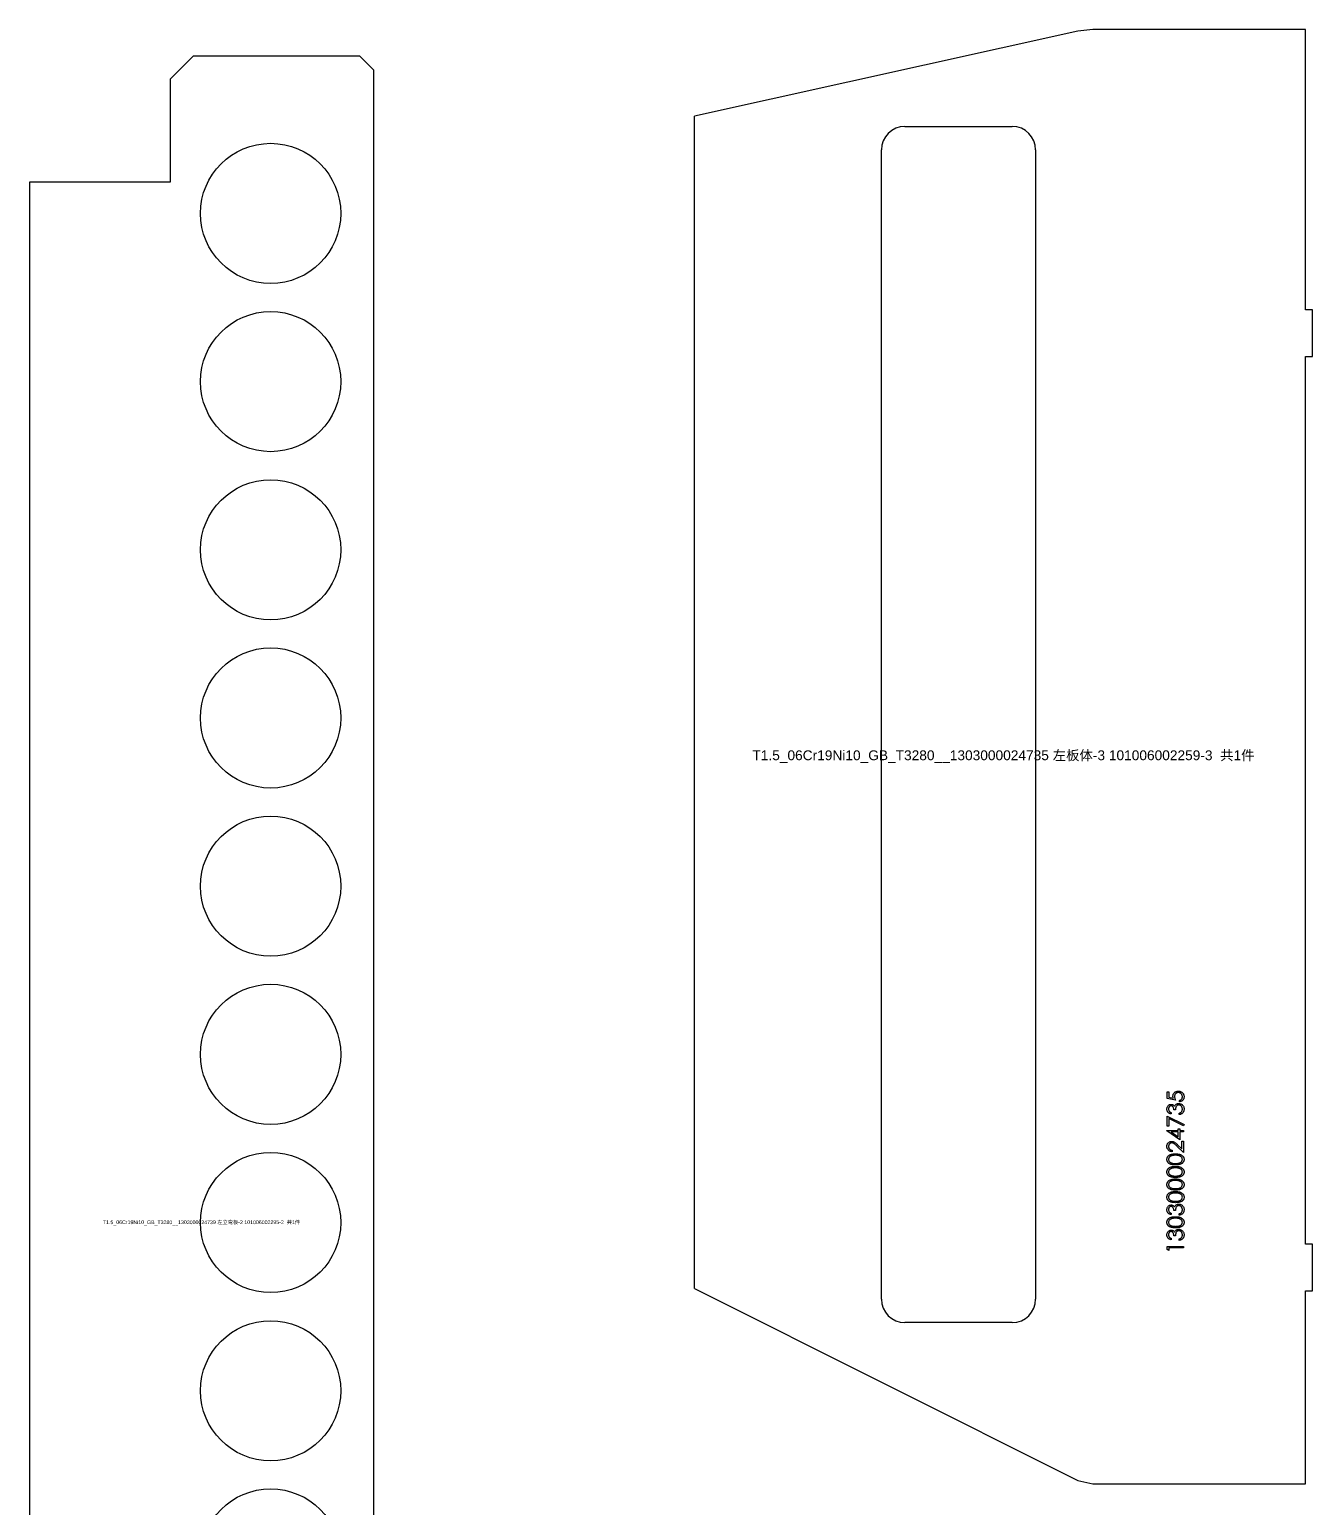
# Model space of a CAD drawing. Extents: x -16 to 22649, y -4599 to 814.
# Drawn here: x 703.1 to 977.6, y -2822.9 to -2506.6 of the extents above; entities that cross this region are included whole.
import ezdxf

# ---------------------------------------------------------------- set-up
doc = ezdxf.new("R2010")
doc.units = 0
doc.header["$MEASUREMENT"] = 0
doc.linetypes.add('CENTERX2', pattern=[20.32, 12.7, -2.54, 2.54, -2.54])
doc.layers.get('0').update_dxf_attribs({"linetype": 'CONTINUOUS'})
for name, color, linetype in [('1', 6, 'CENTERX2'), ('S1', 7, 'CONTINUOUS'), ('SLD-0', 7, 'CONTINUOUS')]:
    doc.layers.add(name, color=color, linetype=linetype)
doc.styles.get("Standard").update_dxf_attribs({"font": 'arial.ttf'})

# ---------------------------------------------------------------- blocks, each defined once
blk = doc.blocks.new('1303000024739_左立弯板-2_10100')
at = {"layer": 'SLD-0', "linetype": 'CONTINUOUS'}
for p, q in [((6.58, 249.75), (1.58, 244.75)), ((6.58, 249.75), (42.08, 249.75)), ((45.08, 246.75), (42.08, 249.75)), ((45.08, 246.75), (45.08, -246.75)), ((1.58, 244.75), (1.58, 222.75)), ((-28.5, 222.75), (-28.5, -166.25)), ((1.58, 222.75), (-28.5, 222.75))]:
    blk.add_line(p, q, dxfattribs=at)
for centre in [(23.08, 216.05), (23.08, 180.05), (23.08, 144.05), (23.08, 108.05), (23.08, 72.05), (23.08, 36.05), (23.08, 0.05), (23.08, -35.95), (23.08, -71.95)]:
    blk.add_circle(centre, 15, dxfattribs=at)
at = {"layer": 'S1', "color": 3, "insert": (8.29, 0), "char_height": 0.8, "attachment_point": 5}
blk.add_mtext('T1.5_06Cr19Ni10_GB_T3280__1303000024739 {\\fSimSun|b0|i0|c134|p2;左立弯板}-2 101006002295-2  {\\fSimSun|b0|i0|c134|p2;共}1{\\fSimSun|b0|i0|c134|p2;件}', dxfattribs=at)
blk = doc.blocks.new('1303000024735_左板体-3_101006')
at = {"layer": '1', "color": 6, "linetype": 'CONTINUOUS', "flags": 128}
for points in [[(-29.56, -71.51), (-29.2, -71.51), (-29.2, -71.51), (-29.2, -72.7), (-29.2, -72.7), (-28.28, -72.89), (-28.28, -72.89), (-28.31, -72.78), (-28.33, -72.67), (-28.34, -72.57), (-28.35, -72.47), (-28.35, -72.47), (-28.34, -72.36), (-28.33, -72.25), (-28.3, -72.14), (-28.27, -72.04), (-28.22, -71.94), (-28.17, -71.85), (-28.1, -71.77), (-28.03, -71.68), (-27.94, -71.61), (-27.85, -71.55), (-27.76, -71.49), (-27.66, -71.45), (-27.55, -71.42), (-27.44, -71.39), (-27.33, -71.38), (-27.2, -71.37), (-27.2, -71.37), (-27.12, -71.38), (-27.03, -71.38), (-26.95, -71.4), (-26.87, -71.41), (-26.79, -71.44), (-26.72, -71.46), (-26.64, -71.5), (-26.57, -71.53), (-26.5, -71.57), (-26.43, -71.62), (-26.37, -71.67), (-26.31, -71.72), (-26.26, -71.78), (-26.21, -71.84), (-26.17, -71.9), (-26.12, -71.97), (-26.09, -72.03), (-26.06, -72.11), (-26.03, -72.18), (-26.01, -72.26), (-25.99, -72.34), (-25.98, -72.42), (-25.97, -72.51), (-25.97, -72.59), (-25.97, -72.59), (-25.97, -72.7), (-25.99, -72.8), (-26.01, -72.89), (-26.04, -72.99), (-26.08, -73.07), (-26.13, -73.16), (-26.18, -73.24), (-26.25, -73.31), (-26.32, -73.38), (-26.39, -73.44), (-26.47, -73.5), (-26.56, -73.55), (-26.65, -73.59), (-26.75, -73.62), (-26.85, -73.64), (-26.96, -73.66), (-26.96, -73.66), (-26.96, -73.35), (-26.96, -73.35), (-26.86, -73.32), (-26.77, -73.29), (-26.69, -73.25), (-26.62, -73.2), (-26.56, -73.15), (-26.5, -73.08), (-26.45, -73.01), (-26.41, -72.93), (-26.37, -72.85), (-26.35, -72.76), (-26.33, -72.67), (-26.33, -72.58), (-26.33, -72.58), (-26.33, -72.49), (-26.35, -72.4), (-26.36, -72.32), (-26.39, -72.24), (-26.43, -72.16), (-26.47, -72.09), (-26.52, -72.02), (-26.58, -71.95), (-26.65, -71.89), (-26.72, -71.83), (-26.79, -71.79), (-26.87, -71.75), (-26.95, -71.72), (-27.03, -71.7), (-27.12, -71.69), (-27.22, -71.69), (-27.22, -71.69), (-27.3, -71.69), (-27.38, -71.7), (-27.46, -71.72), (-27.53, -71.74), (-27.6, -71.78), (-27.66, -71.82), (-27.72, -71.86), (-27.77, -71.92), (-27.83, -71.98), (-27.87, -72.04), (-27.91, -72.11), (-27.94, -72.19), (-27.96, -72.27), (-27.98, -72.35), (-27.99, -72.44), (-27.99, -72.53), (-27.99, -72.53), (-27.99, -72.61), (-27.98, -72.7), (-27.96, -72.79), (-27.94, -72.88), (-27.92, -72.98), (-27.89, -73.08), (-27.85, -73.19), (-27.81, -73.3), (-27.81, -73.3), (-29.56, -72.94), (-29.56, -72.94), (-29.56, -71.51)], [(-28.75, -75.95), (-28.75, -76.26), (-28.75, -76.26), (-28.86, -76.24), (-28.96, -76.2), (-29.05, -76.16), (-29.13, -76.12), (-29.21, -76.07), (-29.29, -76.01), (-29.36, -75.95), (-29.42, -75.88), (-29.47, -75.81), (-29.52, -75.74), (-29.56, -75.66), (-29.59, -75.58), (-29.62, -75.49), (-29.63, -75.41), (-29.65, -75.32), (-29.65, -75.22), (-29.65, -75.22), (-29.64, -75.09), (-29.62, -74.95), (-29.58, -74.83), (-29.52, -74.7), (-29.46, -74.59), (-29.38, -74.49), (-29.29, -74.4), (-29.19, -74.33), (-29.08, -74.27), (-28.97, -74.23), (-28.86, -74.21), (-28.74, -74.2), (-28.74, -74.2), (-28.63, -74.21), (-28.53, -74.23), (-28.43, -74.26), (-28.33, -74.3), (-28.25, -74.36), (-28.16, -74.43), (-28.09, -74.51), (-28.02, -74.61), (-28.02, -74.61), (-27.96, -74.5), (-27.89, -74.4), (-27.81, -74.31), (-27.72, -74.23), (-27.72, -74.23), (-27.65, -74.18), (-27.58, -74.14), (-27.5, -74.1), (-27.43, -74.07), (-27.35, -74.05), (-27.27, -74.03), (-27.18, -74.02), (-27.1, -74.02), (-27.1, -74.02), (-26.95, -74.03), (-26.81, -74.06), (-26.67, -74.11), (-26.53, -74.18), (-26.41, -74.27), (-26.3, -74.37), (-26.2, -74.48), (-26.12, -74.62), (-26.05, -74.76), (-26.01, -74.91), (-25.98, -75.07), (-25.97, -75.23), (-25.97, -75.23), (-25.97, -75.34), (-25.99, -75.45), (-26.01, -75.55), (-26.04, -75.65), (-26.07, -75.75), (-26.12, -75.83), (-26.17, -75.92), (-26.23, -76), (-26.3, -76.07), (-26.38, -76.14), (-26.46, -76.2), (-26.56, -76.25), (-26.66, -76.3), (-26.76, -76.34), (-26.88, -76.37), (-27, -76.4), (-27, -76.4), (-27, -76.08), (-27, -76.08), (-26.92, -76.06), (-26.85, -76.03), (-26.78, -76), (-26.71, -75.97), (-26.66, -75.93), (-26.6, -75.89), (-26.56, -75.85), (-26.52, -75.81), (-26.52, -75.81), (-26.47, -75.75), (-26.44, -75.69), (-26.4, -75.62), (-26.38, -75.55), (-26.36, -75.47), (-26.34, -75.4), (-26.33, -75.31), (-26.33, -75.23), (-26.33, -75.23), (-26.33, -75.13), (-26.34, -75.03), (-26.36, -74.95), (-26.38, -74.86), (-26.42, -74.78), (-26.45, -74.71), (-26.5, -74.64), (-26.55, -74.58), (-26.61, -74.52), (-26.67, -74.47), (-26.73, -74.43), (-26.79, -74.4), (-26.86, -74.37), (-26.93, -74.35), (-27, -74.34), (-27.07, -74.33), (-27.07, -74.33), (-27.17, -74.34), (-27.26, -74.36), (-27.35, -74.4), (-27.44, -74.46), (-27.52, -74.52), (-27.59, -74.6), (-27.65, -74.68), (-27.7, -74.78), (-27.72, -74.84), (-27.74, -74.9), (-27.76, -74.97), (-27.77, -75.04), (-27.78, -75.12), (-27.8, -75.21), (-27.8, -75.31), (-27.81, -75.41), (-27.81, -75.41), (-28.17, -75.41), (-28.17, -75.41), (-28.17, -75.28), (-28.19, -75.16), (-28.22, -75.04), (-28.25, -74.93), (-28.3, -74.83), (-28.35, -74.74), (-28.4, -74.67), (-28.46, -74.61), (-28.53, -74.57), (-28.6, -74.54), (-28.67, -74.52), (-28.74, -74.51), (-28.74, -74.51), (-28.8, -74.52), (-28.85, -74.53), (-28.9, -74.54), (-28.95, -74.56), (-29, -74.59), (-29.04, -74.63), (-29.09, -74.67), (-29.13, -74.71), (-29.17, -74.77), (-29.2, -74.82), (-29.23, -74.88), (-29.25, -74.94), (-29.27, -75), (-29.28, -75.07), (-29.29, -75.14), (-29.29, -75.22), (-29.29, -75.22), (-29.28, -75.34), (-29.26, -75.45), (-29.22, -75.55), (-29.17, -75.65), (-29.13, -75.69), (-29.1, -75.73), (-29.05, -75.77), (-29, -75.81), (-28.95, -75.85), (-28.89, -75.88), (-28.82, -75.92), (-28.75, -75.95)], [(-29.56, -78.87), (-29.56, -76.71), (-29.56, -76.71), (-25.97, -78.55), (-25.97, -78.55), (-26.12, -78.82), (-26.12, -78.82), (-29.2, -77.24), (-29.2, -77.24), (-29.2, -78.87), (-29.2, -78.87), (-29.56, -78.87)], [(-29.65, -79.87), (-29.65, -79.81), (-29.65, -79.81), (-27.23, -79.81), (-27.23, -79.81), (-27.23, -79.41), (-27.23, -79.41), (-26.87, -79.41), (-26.87, -79.41), (-26.87, -79.81), (-26.87, -79.81), (-26.06, -79.81), (-26.06, -79.81), (-26.06, -80.12), (-26.06, -80.12), (-26.87, -80.12), (-26.87, -80.12), (-26.87, -81.78), (-26.87, -81.78), (-29.65, -79.87)], [(-28.48, -84.03), (-28.48, -84.34), (-28.48, -84.34), (-28.61, -84.33), (-28.73, -84.31), (-28.84, -84.29), (-28.95, -84.25), (-29.05, -84.2), (-29.15, -84.15), (-29.24, -84.08), (-29.32, -84), (-29.4, -83.92), (-29.47, -83.83), (-29.52, -83.74), (-29.57, -83.64), (-29.6, -83.54), (-29.63, -83.43), (-29.64, -83.32), (-29.65, -83.2), (-29.65, -83.2), (-29.64, -83.08), (-29.63, -82.97), (-29.61, -82.87), (-29.57, -82.77), (-29.53, -82.68), (-29.48, -82.59), (-29.41, -82.51), (-29.34, -82.43), (-29.26, -82.37), (-29.18, -82.31), (-29.09, -82.26), (-29, -82.22), (-28.91, -82.18), (-28.81, -82.16), (-28.71, -82.15), (-28.61, -82.14), (-28.61, -82.14), (-28.46, -82.15), (-28.32, -82.18), (-28.19, -82.22), (-28.05, -82.29), (-27.99, -82.33), (-27.91, -82.38), (-27.83, -82.43), (-27.75, -82.5), (-27.66, -82.58), (-27.56, -82.66), (-27.46, -82.75), (-27.35, -82.85), (-27.35, -82.85), (-26.42, -83.73), (-26.42, -83.73), (-26.42, -82.1), (-26.42, -82.1), (-26.06, -82.1), (-26.06, -82.1), (-26.06, -84.48), (-26.06, -84.48), (-27.51, -83.12), (-27.51, -83.12), (-27.61, -83.02), (-27.71, -82.93), (-27.8, -82.85), (-27.88, -82.78), (-27.96, -82.72), (-28.03, -82.66), (-28.09, -82.62), (-28.14, -82.58), (-28.25, -82.53), (-28.36, -82.49), (-28.47, -82.46), (-28.58, -82.46), (-28.58, -82.46), (-28.65, -82.46), (-28.72, -82.47), (-28.79, -82.49), (-28.85, -82.51), (-28.91, -82.54), (-28.97, -82.58), (-29.03, -82.62), (-29.08, -82.68), (-29.13, -82.73), (-29.17, -82.79), (-29.21, -82.86), (-29.24, -82.92), (-29.26, -82.99), (-29.28, -83.06), (-29.29, -83.14), (-29.29, -83.22), (-29.29, -83.22), (-29.29, -83.3), (-29.28, -83.38), (-29.26, -83.45), (-29.24, -83.52), (-29.21, -83.59), (-29.17, -83.66), (-29.13, -83.72), (-29.08, -83.77), (-29.02, -83.83), (-28.96, -83.87), (-28.9, -83.91), (-28.82, -83.95), (-28.75, -83.98), (-28.66, -84), (-28.58, -84.02), (-28.48, -84.03)], [(-27.23, -80.12), (-28.75, -80.12), (-28.75, -80.12), (-27.23, -81.17), (-27.23, -81.17), (-27.23, -80.12)], [(-27.81, -87.17), (-27.98, -87.17), (-28.14, -87.16), (-28.28, -87.15), (-28.42, -87.13), (-28.55, -87.11), (-28.67, -87.08), (-28.78, -87.05), (-28.88, -87.02), (-28.97, -86.98), (-29.06, -86.94), (-29.14, -86.89), (-29.21, -86.84), (-29.28, -86.79), (-29.35, -86.73), (-29.4, -86.67), (-29.45, -86.6), (-29.5, -86.53), (-29.54, -86.46), (-29.57, -86.39), (-29.6, -86.32), (-29.62, -86.24), (-29.64, -86.16), (-29.65, -86.08), (-29.65, -86), (-29.65, -86), (-29.65, -85.91), (-29.64, -85.83), (-29.62, -85.75), (-29.6, -85.68), (-29.57, -85.6), (-29.54, -85.53), (-29.5, -85.45), (-29.45, -85.38), (-29.4, -85.32), (-29.34, -85.25), (-29.28, -85.19), (-29.21, -85.14), (-29.13, -85.09), (-29.05, -85.04), (-28.96, -84.99), (-28.86, -84.95), (-28.76, -84.91), (-28.65, -84.88), (-28.53, -84.85), (-28.4, -84.83), (-28.27, -84.81), (-28.12, -84.8), (-27.97, -84.79), (-27.81, -84.79), (-27.81, -84.79), (-27.65, -84.79), (-27.5, -84.8), (-27.35, -84.81), (-27.22, -84.83), (-27.09, -84.85), (-26.97, -84.88), (-26.86, -84.91), (-26.76, -84.95), (-26.66, -84.99), (-26.58, -85.03), (-26.49, -85.08), (-26.42, -85.13), (-26.34, -85.19), (-26.28, -85.25), (-26.22, -85.32), (-26.17, -85.38), (-26.12, -85.45), (-26.08, -85.52), (-26.05, -85.6), (-26.02, -85.67), (-26, -85.75), (-25.98, -85.83), (-25.97, -85.91), (-25.97, -86), (-25.97, -86), (-25.97, -86.08), (-25.98, -86.16), (-26, -86.24), (-26.02, -86.31), (-26.05, -86.39), (-26.08, -86.46), (-26.12, -86.53), (-26.16, -86.6), (-26.21, -86.66), (-26.27, -86.73), (-26.33, -86.78), (-26.4, -86.84), (-26.48, -86.89), (-26.56, -86.94), (-26.65, -86.98), (-26.74, -87.02), (-26.84, -87.05), (-26.95, -87.08), (-27.07, -87.11), (-27.2, -87.13), (-27.34, -87.15), (-27.48, -87.16), (-27.64, -87.17), (-27.81, -87.17)], [(-27.81, -86.85), (-27.67, -86.85), (-27.54, -86.85), (-27.41, -86.84), (-27.3, -86.83), (-27.2, -86.81), (-27.1, -86.79), (-27.01, -86.77), (-26.93, -86.75), (-26.86, -86.72), (-26.79, -86.69), (-26.73, -86.65), (-26.67, -86.61), (-26.62, -86.57), (-26.57, -86.53), (-26.52, -86.48), (-26.48, -86.43), (-26.42, -86.32), (-26.37, -86.21), (-26.34, -86.1), (-26.33, -85.99), (-26.33, -85.99), (-26.34, -85.87), (-26.37, -85.76), (-26.41, -85.65), (-26.48, -85.55), (-26.52, -85.5), (-26.56, -85.45), (-26.61, -85.41), (-26.67, -85.37), (-26.73, -85.33), (-26.79, -85.3), (-26.86, -85.26), (-26.93, -85.24), (-26.93, -85.24), (-27.02, -85.21), (-27.12, -85.18), (-27.23, -85.16), (-27.33, -85.14), (-27.44, -85.12), (-27.56, -85.11), (-27.68, -85.11), (-27.81, -85.1), (-27.81, -85.1), (-27.94, -85.11), (-28.06, -85.11), (-28.17, -85.12), (-28.28, -85.13), (-28.38, -85.15), (-28.48, -85.17), (-28.57, -85.19), (-28.66, -85.22), (-28.74, -85.25), (-28.81, -85.29), (-28.88, -85.32), (-28.94, -85.36), (-29, -85.4), (-29.05, -85.45), (-29.1, -85.5), (-29.14, -85.55), (-29.2, -85.65), (-29.25, -85.76), (-29.28, -85.87), (-29.29, -85.99), (-29.29, -85.99), (-29.28, -86.1), (-29.25, -86.22), (-29.2, -86.32), (-29.14, -86.43), (-29.1, -86.48), (-29.05, -86.53), (-29, -86.57), (-28.95, -86.61), (-28.89, -86.65), (-28.83, -86.69), (-28.76, -86.72), (-28.69, -86.75), (-28.61, -86.77), (-28.52, -86.79), (-28.43, -86.81), (-28.32, -86.83), (-28.21, -86.84), (-28.08, -86.85), (-27.95, -86.85), (-27.81, -86.85)], [(-27.81, -89.86), (-27.98, -89.86), (-28.14, -89.85), (-28.28, -89.84), (-28.42, -89.82), (-28.55, -89.8), (-28.67, -89.78), (-28.78, -89.75), (-28.88, -89.71), (-28.97, -89.67), (-29.06, -89.63), (-29.14, -89.58), (-29.21, -89.53), (-29.28, -89.48), (-29.35, -89.42), (-29.4, -89.36), (-29.45, -89.29), (-29.5, -89.23), (-29.54, -89.16), (-29.57, -89.08), (-29.6, -89.01), (-29.62, -88.93), (-29.64, -88.85), (-29.65, -88.77), (-29.65, -88.69), (-29.65, -88.69), (-29.65, -88.61), (-29.64, -88.52), (-29.62, -88.45), (-29.6, -88.37), (-29.57, -88.29), (-29.54, -88.22), (-29.5, -88.15), (-29.45, -88.08), (-29.4, -88.01), (-29.34, -87.95), (-29.28, -87.89), (-29.21, -87.83), (-29.13, -87.78), (-29.05, -87.73), (-28.96, -87.68), (-28.86, -87.64), (-28.76, -87.6), (-28.65, -87.57), (-28.53, -87.54), (-28.4, -87.52), (-28.27, -87.5), (-28.12, -87.49), (-27.97, -87.49), (-27.81, -87.48), (-27.81, -87.48), (-27.65, -87.49), (-27.5, -87.49), (-27.35, -87.5), (-27.22, -87.52), (-27.09, -87.54), (-26.97, -87.57), (-26.86, -87.6), (-26.76, -87.64), (-26.66, -87.68), (-26.58, -87.73), (-26.49, -87.77), (-26.42, -87.83), (-26.34, -87.88), (-26.28, -87.94), (-26.22, -88.01), (-26.17, -88.07), (-26.12, -88.14), (-26.08, -88.22), (-26.05, -88.29), (-26.02, -88.37), (-26, -88.44), (-25.98, -88.52), (-25.97, -88.61), (-25.97, -88.69), (-25.97, -88.69), (-25.97, -88.77), (-25.98, -88.85), (-26, -88.93), (-26.02, -89.01), (-26.05, -89.08), (-26.08, -89.15), (-26.12, -89.22), (-26.16, -89.29), (-26.21, -89.36), (-26.27, -89.42), (-26.33, -89.48), (-26.4, -89.53), (-26.48, -89.58), (-26.56, -89.63), (-26.65, -89.67), (-26.74, -89.71), (-26.84, -89.75), (-26.95, -89.78), (-27.07, -89.8), (-27.2, -89.82), (-27.34, -89.84), (-27.48, -89.85), (-27.64, -89.86), (-27.81, -89.86)], [(-27.81, -89.55), (-27.67, -89.54), (-27.54, -89.54), (-27.41, -89.53), (-27.3, -89.52), (-27.2, -89.5), (-27.1, -89.49), (-27.01, -89.46), (-26.93, -89.44), (-26.86, -89.41), (-26.79, -89.38), (-26.73, -89.34), (-26.67, -89.31), (-26.62, -89.27), (-26.57, -89.22), (-26.52, -89.17), (-26.48, -89.12), (-26.42, -89.02), (-26.37, -88.91), (-26.34, -88.79), (-26.33, -88.68), (-26.33, -88.68), (-26.34, -88.56), (-26.37, -88.45), (-26.41, -88.34), (-26.48, -88.24), (-26.52, -88.19), (-26.56, -88.14), (-26.61, -88.1), (-26.67, -88.06), (-26.73, -88.02), (-26.79, -87.99), (-26.86, -87.96), (-26.93, -87.93), (-26.93, -87.93), (-27.02, -87.9), (-27.12, -87.87), (-27.23, -87.85), (-27.33, -87.83), (-27.44, -87.82), (-27.56, -87.8), (-27.68, -87.8), (-27.81, -87.8), (-27.81, -87.8), (-27.94, -87.8), (-28.06, -87.8), (-28.17, -87.81), (-28.28, -87.83), (-28.38, -87.84), (-28.48, -87.86), (-28.57, -87.89), (-28.66, -87.91), (-28.74, -87.94), (-28.81, -87.98), (-28.88, -88.02), (-28.94, -88.05), (-29, -88.1), (-29.05, -88.14), (-29.1, -88.19), (-29.14, -88.24), (-29.2, -88.35), (-29.25, -88.45), (-29.28, -88.57), (-29.29, -88.68), (-29.29, -88.68), (-29.28, -88.8), (-29.25, -88.91), (-29.2, -89.02), (-29.14, -89.12), (-29.1, -89.17), (-29.05, -89.22), (-29, -89.26), (-28.95, -89.31), (-28.89, -89.34), (-28.83, -89.38), (-28.76, -89.41), (-28.69, -89.44), (-28.61, -89.46), (-28.52, -89.49), (-28.43, -89.5), (-28.32, -89.52), (-28.21, -89.53), (-28.08, -89.54), (-27.95, -89.54), (-27.81, -89.55)], [(-27.81, -92.55), (-27.98, -92.55), (-28.14, -92.54), (-28.28, -92.53), (-28.42, -92.52), (-28.55, -92.5), (-28.67, -92.47), (-28.78, -92.44), (-28.88, -92.4), (-28.97, -92.37), (-29.06, -92.32), (-29.14, -92.28), (-29.21, -92.23), (-29.28, -92.17), (-29.35, -92.11), (-29.4, -92.05), (-29.45, -91.99), (-29.5, -91.92), (-29.54, -91.85), (-29.57, -91.78), (-29.6, -91.7), (-29.62, -91.62), (-29.64, -91.55), (-29.65, -91.47), (-29.65, -91.38), (-29.65, -91.38), (-29.65, -91.3), (-29.64, -91.22), (-29.62, -91.14), (-29.6, -91.06), (-29.57, -90.98), (-29.54, -90.91), (-29.5, -90.84), (-29.45, -90.77), (-29.4, -90.7), (-29.34, -90.64), (-29.28, -90.58), (-29.21, -90.52), (-29.13, -90.47), (-29.05, -90.42), (-28.96, -90.38), (-28.86, -90.33), (-28.76, -90.3), (-28.65, -90.26), (-28.53, -90.24), (-28.4, -90.21), (-28.27, -90.2), (-28.12, -90.18), (-27.97, -90.18), (-27.81, -90.17), (-27.81, -90.17), (-27.65, -90.18), (-27.5, -90.18), (-27.35, -90.2), (-27.22, -90.21), (-27.09, -90.24), (-26.97, -90.26), (-26.86, -90.3), (-26.76, -90.33), (-26.66, -90.37), (-26.58, -90.42), (-26.49, -90.47), (-26.42, -90.52), (-26.34, -90.58), (-26.28, -90.64), (-26.22, -90.7), (-26.17, -90.77), (-26.12, -90.84), (-26.08, -90.91), (-26.05, -90.98), (-26.02, -91.06), (-26, -91.14), (-25.98, -91.22), (-25.97, -91.3), (-25.97, -91.38), (-25.97, -91.38), (-25.97, -91.47), (-25.98, -91.55), (-26, -91.62), (-26.02, -91.7), (-26.05, -91.77), (-26.08, -91.85), (-26.12, -91.92), (-26.16, -91.98), (-26.21, -92.05), (-26.27, -92.11), (-26.33, -92.17), (-26.4, -92.22), (-26.48, -92.27), (-26.56, -92.32), (-26.65, -92.36), (-26.74, -92.4), (-26.84, -92.44), (-26.95, -92.47), (-27.07, -92.49), (-27.2, -92.51), (-27.34, -92.53), (-27.48, -92.54), (-27.64, -92.55), (-27.81, -92.55)], [(-27.81, -92.24), (-27.67, -92.24), (-27.54, -92.23), (-27.41, -92.22), (-27.3, -92.21), (-27.2, -92.2), (-27.1, -92.18), (-27.01, -92.16), (-26.93, -92.13), (-26.86, -92.1), (-26.79, -92.07), (-26.73, -92.04), (-26.67, -92), (-26.62, -91.96), (-26.57, -91.91), (-26.52, -91.87), (-26.48, -91.82), (-26.42, -91.71), (-26.37, -91.6), (-26.34, -91.49), (-26.33, -91.37), (-26.33, -91.37), (-26.34, -91.26), (-26.37, -91.14), (-26.41, -91.04), (-26.48, -90.93), (-26.52, -90.88), (-26.56, -90.84), (-26.61, -90.79), (-26.67, -90.75), (-26.73, -90.71), (-26.79, -90.68), (-26.86, -90.65), (-26.93, -90.62), (-26.93, -90.62), (-27.02, -90.59), (-27.12, -90.56), (-27.23, -90.54), (-27.33, -90.52), (-27.44, -90.51), (-27.56, -90.5), (-27.68, -90.49), (-27.81, -90.49), (-27.81, -90.49), (-27.94, -90.49), (-28.06, -90.5), (-28.17, -90.51), (-28.28, -90.52), (-28.38, -90.53), (-28.48, -90.55), (-28.57, -90.58), (-28.66, -90.61), (-28.74, -90.64), (-28.81, -90.67), (-28.88, -90.71), (-28.94, -90.75), (-29, -90.79), (-29.05, -90.83), (-29.1, -90.88), (-29.14, -90.93), (-29.2, -91.04), (-29.25, -91.15), (-29.28, -91.26), (-29.29, -91.37), (-29.29, -91.37), (-29.28, -91.49), (-29.25, -91.6), (-29.2, -91.71), (-29.14, -91.82), (-29.1, -91.87), (-29.05, -91.91), (-29, -91.96), (-28.95, -92), (-28.89, -92.04), (-28.83, -92.07), (-28.76, -92.1), (-28.69, -92.13), (-28.61, -92.16), (-28.52, -92.18), (-28.43, -92.2), (-28.32, -92.21), (-28.21, -92.22), (-28.08, -92.23), (-27.95, -92.24), (-27.81, -92.24)], [(-27.81, -95.25), (-27.98, -95.24), (-28.14, -95.24), (-28.28, -95.22), (-28.42, -95.21), (-28.55, -95.19), (-28.67, -95.16), (-28.78, -95.13), (-28.88, -95.1), (-28.97, -95.06), (-29.06, -95.02), (-29.14, -94.97), (-29.21, -94.92), (-29.28, -94.86), (-29.35, -94.81), (-29.4, -94.75), (-29.45, -94.68), (-29.5, -94.61), (-29.54, -94.54), (-29.57, -94.47), (-29.6, -94.39), (-29.62, -94.32), (-29.64, -94.24), (-29.65, -94.16), (-29.65, -94.07), (-29.65, -94.07), (-29.65, -93.99), (-29.64, -93.91), (-29.62, -93.83), (-29.6, -93.75), (-29.57, -93.68), (-29.54, -93.6), (-29.5, -93.53), (-29.45, -93.46), (-29.4, -93.39), (-29.34, -93.33), (-29.28, -93.27), (-29.21, -93.22), (-29.13, -93.16), (-29.05, -93.11), (-28.96, -93.07), (-28.86, -93.03), (-28.76, -92.99), (-28.65, -92.96), (-28.53, -92.93), (-28.4, -92.91), (-28.27, -92.89), (-28.12, -92.88), (-27.97, -92.87), (-27.81, -92.87), (-27.81, -92.87), (-27.65, -92.87), (-27.5, -92.88), (-27.35, -92.89), (-27.22, -92.91), (-27.09, -92.93), (-26.97, -92.96), (-26.86, -92.99), (-26.76, -93.02), (-26.66, -93.07), (-26.58, -93.11), (-26.49, -93.16), (-26.42, -93.21), (-26.34, -93.27), (-26.28, -93.33), (-26.22, -93.39), (-26.17, -93.46), (-26.12, -93.53), (-26.08, -93.6), (-26.05, -93.68), (-26.02, -93.75), (-26, -93.83), (-25.98, -93.91), (-25.97, -93.99), (-25.97, -94.07), (-25.97, -94.07), (-25.97, -94.16), (-25.98, -94.24), (-26, -94.32), (-26.02, -94.39), (-26.05, -94.47), (-26.08, -94.54), (-26.12, -94.61), (-26.16, -94.68), (-26.21, -94.74), (-26.27, -94.8), (-26.33, -94.86), (-26.4, -94.91), (-26.48, -94.97), (-26.56, -95.01), (-26.65, -95.06), (-26.74, -95.1), (-26.84, -95.13), (-26.95, -95.16), (-27.07, -95.19), (-27.2, -95.21), (-27.34, -95.22), (-27.48, -95.24), (-27.64, -95.24), (-27.81, -95.25)], [(-27.81, -94.93), (-27.67, -94.93), (-27.54, -94.92), (-27.41, -94.92), (-27.3, -94.9), (-27.2, -94.89), (-27.1, -94.87), (-27.01, -94.85), (-26.93, -94.82), (-26.86, -94.79), (-26.79, -94.76), (-26.73, -94.73), (-26.67, -94.69), (-26.62, -94.65), (-26.57, -94.61), (-26.52, -94.56), (-26.48, -94.51), (-26.42, -94.4), (-26.37, -94.29), (-26.34, -94.18), (-26.33, -94.06), (-26.33, -94.06), (-26.34, -93.95), (-26.37, -93.84), (-26.41, -93.73), (-26.48, -93.62), (-26.52, -93.57), (-26.56, -93.53), (-26.61, -93.48), (-26.67, -93.44), (-26.73, -93.41), (-26.79, -93.37), (-26.86, -93.34), (-26.93, -93.31), (-26.93, -93.31), (-27.02, -93.28), (-27.12, -93.26), (-27.23, -93.23), (-27.33, -93.21), (-27.44, -93.2), (-27.56, -93.19), (-27.68, -93.18), (-27.81, -93.18), (-27.81, -93.18), (-27.94, -93.18), (-28.06, -93.19), (-28.17, -93.2), (-28.28, -93.21), (-28.38, -93.23), (-28.48, -93.25), (-28.57, -93.27), (-28.66, -93.3), (-28.74, -93.33), (-28.81, -93.36), (-28.88, -93.4), (-28.94, -93.44), (-29, -93.48), (-29.05, -93.53), (-29.1, -93.57), (-29.14, -93.62), (-29.2, -93.73), (-29.25, -93.84), (-29.28, -93.95), (-29.29, -94.06), (-29.29, -94.06), (-29.28, -94.18), (-29.25, -94.29), (-29.2, -94.4), (-29.14, -94.51), (-29.1, -94.56), (-29.05, -94.6), (-29, -94.65), (-28.95, -94.69), (-28.89, -94.73), (-28.83, -94.76), (-28.76, -94.79), (-28.69, -94.82), (-28.61, -94.85), (-28.52, -94.87), (-28.43, -94.89), (-28.32, -94.9), (-28.21, -94.92), (-28.08, -94.92), (-27.95, -94.93), (-27.81, -94.93)], [(-28.75, -97.49), (-28.75, -97.8), (-28.75, -97.8), (-28.86, -97.78), (-28.96, -97.74), (-29.05, -97.7), (-29.13, -97.66), (-29.21, -97.61), (-29.29, -97.55), (-29.36, -97.49), (-29.42, -97.42), (-29.47, -97.35), (-29.52, -97.28), (-29.56, -97.2), (-29.59, -97.12), (-29.62, -97.03), (-29.63, -96.95), (-29.65, -96.85), (-29.65, -96.76), (-29.65, -96.76), (-29.64, -96.62), (-29.62, -96.49), (-29.58, -96.37), (-29.52, -96.24), (-29.46, -96.13), (-29.38, -96.03), (-29.29, -95.94), (-29.19, -95.87), (-29.08, -95.81), (-28.97, -95.77), (-28.86, -95.75), (-28.74, -95.74), (-28.74, -95.74), (-28.63, -95.74), (-28.53, -95.76), (-28.43, -95.8), (-28.33, -95.84), (-28.25, -95.9), (-28.16, -95.97), (-28.09, -96.05), (-28.02, -96.15), (-28.02, -96.15), (-27.96, -96.04), (-27.89, -95.94), (-27.81, -95.85), (-27.72, -95.77), (-27.72, -95.77), (-27.65, -95.72), (-27.58, -95.68), (-27.5, -95.64), (-27.43, -95.61), (-27.35, -95.59), (-27.27, -95.57), (-27.18, -95.56), (-27.1, -95.56), (-27.1, -95.56), (-26.95, -95.57), (-26.81, -95.6), (-26.67, -95.65), (-26.53, -95.72), (-26.41, -95.81), (-26.3, -95.91), (-26.2, -96.02), (-26.12, -96.15), (-26.05, -96.3), (-26.01, -96.45), (-25.98, -96.6), (-25.97, -96.77), (-25.97, -96.77), (-25.97, -96.88), (-25.99, -96.99), (-26.01, -97.09), (-26.04, -97.19), (-26.07, -97.28), (-26.12, -97.37), (-26.17, -97.46), (-26.23, -97.54), (-26.3, -97.61), (-26.38, -97.68), (-26.46, -97.74), (-26.56, -97.79), (-26.66, -97.84), (-26.76, -97.88), (-26.88, -97.91), (-27, -97.94), (-27, -97.94), (-27, -97.62), (-27, -97.62), (-26.92, -97.6), (-26.85, -97.57), (-26.78, -97.54), (-26.71, -97.51), (-26.66, -97.47), (-26.6, -97.43), (-26.56, -97.39), (-26.52, -97.35), (-26.52, -97.35), (-26.47, -97.29), (-26.44, -97.23), (-26.4, -97.16), (-26.38, -97.09), (-26.36, -97.01), (-26.34, -96.93), (-26.33, -96.85), (-26.33, -96.76), (-26.33, -96.76), (-26.33, -96.67), (-26.34, -96.57), (-26.36, -96.48), (-26.38, -96.4), (-26.42, -96.32), (-26.45, -96.25), (-26.5, -96.18), (-26.55, -96.12), (-26.61, -96.06), (-26.67, -96.01), (-26.73, -95.97), (-26.79, -95.93), (-26.86, -95.91), (-26.93, -95.89), (-27, -95.88), (-27.07, -95.87), (-27.07, -95.87), (-27.17, -95.88), (-27.26, -95.9), (-27.35, -95.94), (-27.44, -95.99), (-27.52, -96.06), (-27.59, -96.14), (-27.65, -96.22), (-27.7, -96.32), (-27.72, -96.37), (-27.74, -96.44), (-27.76, -96.5), (-27.77, -96.58), (-27.78, -96.66), (-27.8, -96.75), (-27.8, -96.85), (-27.81, -96.95), (-27.81, -96.95), (-28.17, -96.95), (-28.17, -96.95), (-28.17, -96.82), (-28.19, -96.7), (-28.22, -96.58), (-28.25, -96.47), (-28.3, -96.37), (-28.35, -96.28), (-28.4, -96.21), (-28.46, -96.15), (-28.53, -96.11), (-28.6, -96.08), (-28.67, -96.06), (-28.74, -96.05), (-28.74, -96.05), (-28.8, -96.06), (-28.85, -96.07), (-28.9, -96.08), (-28.95, -96.1), (-29, -96.13), (-29.04, -96.16), (-29.09, -96.21), (-29.13, -96.25), (-29.17, -96.3), (-29.2, -96.36), (-29.23, -96.42), (-29.25, -96.48), (-29.27, -96.54), (-29.28, -96.61), (-29.29, -96.68), (-29.29, -96.76), (-29.29, -96.76), (-29.28, -96.88), (-29.26, -96.99), (-29.22, -97.09), (-29.17, -97.18), (-29.13, -97.23), (-29.1, -97.27), (-29.05, -97.31), (-29, -97.35), (-28.95, -97.39), (-28.89, -97.42), (-28.82, -97.46), (-28.75, -97.49)], [(-27.81, -100.63), (-27.98, -100.63), (-28.14, -100.62), (-28.28, -100.61), (-28.42, -100.59), (-28.55, -100.57), (-28.67, -100.55), (-28.78, -100.52), (-28.88, -100.48), (-28.97, -100.44), (-29.06, -100.4), (-29.14, -100.35), (-29.21, -100.3), (-29.28, -100.25), (-29.35, -100.19), (-29.4, -100.13), (-29.45, -100.06), (-29.5, -100), (-29.54, -99.92), (-29.57, -99.85), (-29.6, -99.78), (-29.62, -99.7), (-29.64, -99.62), (-29.65, -99.54), (-29.65, -99.46), (-29.65, -99.46), (-29.65, -99.38), (-29.64, -99.29), (-29.62, -99.21), (-29.6, -99.14), (-29.57, -99.06), (-29.54, -98.99), (-29.5, -98.92), (-29.45, -98.85), (-29.4, -98.78), (-29.34, -98.72), (-29.28, -98.66), (-29.21, -98.6), (-29.13, -98.55), (-29.05, -98.5), (-28.96, -98.45), (-28.86, -98.41), (-28.76, -98.37), (-28.65, -98.34), (-28.53, -98.31), (-28.4, -98.29), (-28.27, -98.27), (-28.12, -98.26), (-27.97, -98.25), (-27.81, -98.25), (-27.81, -98.25), (-27.65, -98.25), (-27.5, -98.26), (-27.35, -98.27), (-27.22, -98.29), (-27.09, -98.31), (-26.97, -98.34), (-26.86, -98.37), (-26.76, -98.41), (-26.66, -98.45), (-26.58, -98.5), (-26.49, -98.54), (-26.42, -98.6), (-26.34, -98.65), (-26.28, -98.71), (-26.22, -98.78), (-26.17, -98.84), (-26.12, -98.91), (-26.08, -98.99), (-26.05, -99.06), (-26.02, -99.14), (-26, -99.21), (-25.98, -99.29), (-25.97, -99.38), (-25.97, -99.46), (-25.97, -99.46), (-25.97, -99.54), (-25.98, -99.62), (-26, -99.7), (-26.02, -99.78), (-26.05, -99.85), (-26.08, -99.92), (-26.12, -99.99), (-26.16, -100.06), (-26.21, -100.13), (-26.27, -100.19), (-26.33, -100.25), (-26.4, -100.3), (-26.48, -100.35), (-26.56, -100.4), (-26.65, -100.44), (-26.74, -100.48), (-26.84, -100.51), (-26.95, -100.55), (-27.07, -100.57), (-27.2, -100.59), (-27.34, -100.61), (-27.48, -100.62), (-27.64, -100.63), (-27.81, -100.63)], [(-28.75, -102.87), (-28.75, -103.19), (-28.75, -103.19), (-28.86, -103.16), (-28.96, -103.13), (-29.05, -103.09), (-29.13, -103.04), (-29.21, -102.99), (-29.29, -102.94), (-29.36, -102.88), (-29.42, -102.81), (-29.47, -102.74), (-29.52, -102.66), (-29.56, -102.58), (-29.59, -102.5), (-29.62, -102.42), (-29.63, -102.33), (-29.65, -102.24), (-29.65, -102.15), (-29.65, -102.15), (-29.64, -102.01), (-29.62, -101.88), (-29.58, -101.75), (-29.52, -101.63), (-29.46, -101.51), (-29.38, -101.41), (-29.29, -101.33), (-29.19, -101.26), (-29.08, -101.2), (-28.97, -101.16), (-28.86, -101.13), (-28.74, -101.12), (-28.74, -101.12), (-28.63, -101.13), (-28.53, -101.15), (-28.43, -101.18), (-28.33, -101.23), (-28.25, -101.28), (-28.16, -101.35), (-28.09, -101.44), (-28.02, -101.53), (-28.02, -101.53), (-27.96, -101.42), (-27.89, -101.32), (-27.81, -101.23), (-27.72, -101.15), (-27.72, -101.15), (-27.65, -101.1), (-27.58, -101.06), (-27.5, -101.03), (-27.43, -101), (-27.35, -100.97), (-27.27, -100.96), (-27.18, -100.95), (-27.1, -100.94), (-27.1, -100.94), (-26.95, -100.95), (-26.81, -100.98), (-26.67, -101.03), (-26.53, -101.1), (-26.41, -101.19), (-26.3, -101.29), (-26.2, -101.41), (-26.12, -101.54), (-26.05, -101.68), (-26.01, -101.83), (-25.98, -101.99), (-25.97, -102.15), (-25.97, -102.15), (-25.97, -102.27), (-25.99, -102.37), (-26.01, -102.48), (-26.04, -102.58), (-26.07, -102.67), (-26.12, -102.76), (-26.17, -102.84), (-26.23, -102.92), (-26.3, -102.99), (-26.38, -103.06), (-26.46, -103.12), (-26.56, -103.17), (-26.66, -103.22), (-26.76, -103.26), (-26.88, -103.3), (-27, -103.32), (-27, -103.32), (-27, -103.01), (-27, -103.01), (-26.92, -102.98), (-26.85, -102.96), (-26.78, -102.92), (-26.71, -102.89), (-26.66, -102.86), (-26.6, -102.82), (-26.56, -102.78), (-26.52, -102.73), (-26.52, -102.73), (-26.47, -102.67), (-26.44, -102.61), (-26.4, -102.54), (-26.38, -102.47), (-26.36, -102.4), (-26.34, -102.32), (-26.33, -102.24), (-26.33, -102.15), (-26.33, -102.15), (-26.33, -102.05), (-26.34, -101.96), (-26.36, -101.87), (-26.38, -101.79), (-26.42, -101.71), (-26.45, -101.63), (-26.5, -101.57), (-26.55, -101.5), (-26.61, -101.45), (-26.67, -101.4), (-26.73, -101.35), (-26.79, -101.32), (-26.86, -101.29), (-26.93, -101.27), (-27, -101.26), (-27.07, -101.26), (-27.07, -101.26), (-27.17, -101.27), (-27.26, -101.29), (-27.35, -101.33), (-27.44, -101.38), (-27.52, -101.45), (-27.59, -101.52), (-27.65, -101.61), (-27.7, -101.7), (-27.72, -101.76), (-27.74, -101.82), (-27.76, -101.89), (-27.77, -101.96), (-27.78, -102.05), (-27.8, -102.13), (-27.8, -102.23), (-27.81, -102.33), (-27.81, -102.33), (-28.17, -102.33), (-28.17, -102.33), (-28.17, -102.21), (-28.19, -102.08), (-28.22, -101.96), (-28.25, -101.85), (-28.3, -101.75), (-28.35, -101.66), (-28.4, -101.59), (-28.46, -101.54), (-28.53, -101.49), (-28.6, -101.46), (-28.67, -101.44), (-28.74, -101.44), (-28.74, -101.44), (-28.8, -101.44), (-28.85, -101.45), (-28.9, -101.47), (-28.95, -101.49), (-29, -101.52), (-29.04, -101.55), (-29.09, -101.59), (-29.13, -101.64), (-29.17, -101.69), (-29.2, -101.74), (-29.23, -101.8), (-29.25, -101.86), (-29.27, -101.93), (-29.28, -102), (-29.29, -102.07), (-29.29, -102.14), (-29.29, -102.14), (-29.28, -102.26), (-29.26, -102.37), (-29.22, -102.47), (-29.17, -102.57), (-29.13, -102.61), (-29.1, -102.66), (-29.05, -102.7), (-29, -102.73), (-28.95, -102.77), (-28.89, -102.81), (-28.82, -102.84), (-28.75, -102.87)], [(-27.81, -100.32), (-27.67, -100.31), (-27.54, -100.31), (-27.41, -100.3), (-27.3, -100.29), (-27.2, -100.27), (-27.1, -100.26), (-27.01, -100.23), (-26.93, -100.21), (-26.86, -100.18), (-26.79, -100.15), (-26.73, -100.11), (-26.67, -100.08), (-26.62, -100.03), (-26.57, -99.99), (-26.52, -99.94), (-26.48, -99.89), (-26.42, -99.79), (-26.37, -99.68), (-26.34, -99.56), (-26.33, -99.45), (-26.33, -99.45), (-26.34, -99.33), (-26.37, -99.22), (-26.41, -99.11), (-26.48, -99.01), (-26.52, -98.96), (-26.56, -98.91), (-26.61, -98.87), (-26.67, -98.83), (-26.73, -98.79), (-26.79, -98.76), (-26.86, -98.73), (-26.93, -98.7), (-26.93, -98.7), (-27.02, -98.67), (-27.12, -98.64), (-27.23, -98.62), (-27.33, -98.6), (-27.44, -98.58), (-27.56, -98.57), (-27.68, -98.57), (-27.81, -98.57), (-27.81, -98.57), (-27.94, -98.57), (-28.06, -98.57), (-28.17, -98.58), (-28.28, -98.6), (-28.38, -98.61), (-28.48, -98.63), (-28.57, -98.66), (-28.66, -98.68), (-28.74, -98.71), (-28.81, -98.75), (-28.88, -98.78), (-28.94, -98.82), (-29, -98.87), (-29.05, -98.91), (-29.1, -98.96), (-29.14, -99.01), (-29.2, -99.12), (-29.25, -99.22), (-29.28, -99.33), (-29.29, -99.45), (-29.29, -99.45), (-29.28, -99.56), (-29.25, -99.68), (-29.2, -99.79), (-29.14, -99.89), (-29.1, -99.94), (-29.05, -99.99), (-29, -100.03), (-28.95, -100.07), (-28.89, -100.11), (-28.83, -100.15), (-28.76, -100.18), (-28.69, -100.21), (-28.61, -100.23), (-28.52, -100.25), (-28.43, -100.27), (-28.32, -100.29), (-28.21, -100.3), (-28.08, -100.31), (-27.95, -100.31), (-27.81, -100.32)], [(-29.56, -105.27), (-29.56, -104.62), (-29.56, -104.62), (-26.06, -104.62), (-26.06, -104.62), (-26.06, -104.94), (-26.06, -104.94), (-29.2, -104.94), (-29.2, -104.94), (-29.2, -105.48), (-29.2, -105.48), (-29.56, -105.27)]]:
    blk.add_lwpolyline(points, dxfattribs=at)
at = {"layer": 'SLD-0', "linetype": 'CONTINUOUS'}
for p, q in [((-48.73, 155.52), (-130.73, 137.34)), ((-45.5, 155.85), (-48.73, 155.52)), ((0, 155.85), (-45.5, 155.85)), ((0, 95.85), (0, 155.85)), ((-130.73, -113.62), (-130.73, 137.34)), ((-85.73, 135.1), (-62.73, 135.1)), ((-90.73, -115.91), (-90.73, 130.1)), ((-57.73, 130.1), (-57.73, -115.91)), ((1.5, 95.85), (0, 95.85)), ((1.5, 85.85), (1.5, 95.85)), ((0, 85.85), (1.5, 85.85)), ((0, -104.15), (0, 85.85)), ((1.5, -104.15), (0, -104.15)), ((1.5, -114.15), (1.5, -104.15)), ((-130.73, -113.62), (-48.73, -154.68)), ((0, -114.15), (1.5, -114.15)), ((0, -155.43), (0, -114.15)), ((-62.73, -120.91), (-85.73, -120.91)), ((-48.73, -154.68), (-45.5, -155.43)), ((-45.5, -155.43), (0, -155.43))]:
    blk.add_line(p, q, dxfattribs=at)
for centre, start, end in [((-85.73, 130.1), 90, 180), ((-62.73, 130.1), 0, 90), ((-85.73, -115.91), 180, 270), ((-62.73, -115.91), 270, 0)]:
    blk.add_arc(centre, 5, start, end, dxfattribs=at)
at = {"layer": 'S1', "color": 3, "insert": (-64.61, 0.21), "char_height": 2.1, "attachment_point": 5}
blk.add_mtext('T1.5_06Cr19Ni10_GB_T3280__1303000024735 {\\fSimSun|b0|i0|c134|p2;左板体}-3 101006002259-3  {\\fSimSun|b0|i0|c134|p2;共}1{\\fSimSun|b0|i0|c134|p2;件}', dxfattribs=at)

msp = doc.modelspace()

# ---------------------------------------------------------------- block references
for name, p in [('1303000024735_左板体-3_101006', (976.14533, -2662.44665)), ('1303000024739_左立弯板-2_10100', (731.63382, -2761.99979))]:
    msp.add_blockref(name, p)

doc.saveas('drawing.dxf')
